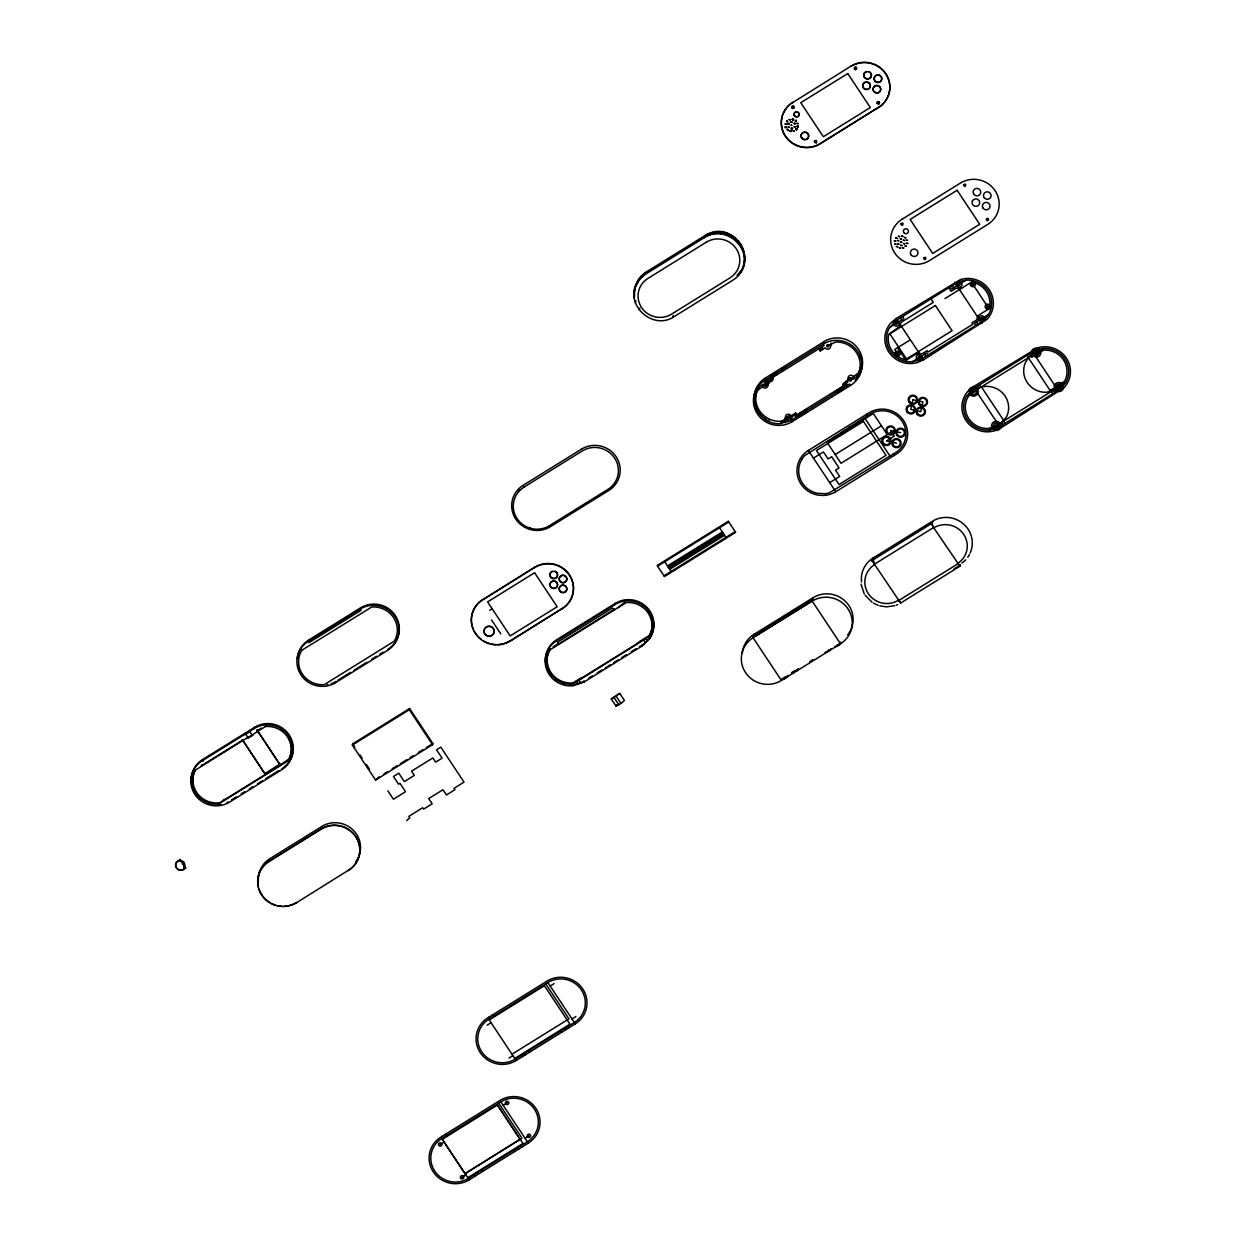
<?xml version="1.0" encoding="UTF-8"?>
<svg xmlns="http://www.w3.org/2000/svg" width="1246" height="1246" viewBox="0 0 1246 1246"><rect width="100%" height="100%" fill="white"/><g stroke="black" fill="none" stroke-linecap="round" stroke-linejoin="round"><path stroke-width="1.5" d="M615.197 603.407L614.885 604.606A25.122 24.359 14.4 0 1 649.882 638.45L642.297 645.895L583.907 682.123L574.577 685.253A3.551 0.794 -9.6 0 0 574.172 685.643L573.752 685.705A25.122 24.359 14.4 0 1 556.51 640.849L556.822 639.634L615.197 603.407A25.122 24.359 14.4 0 1 651.269 635.398M581.586 678.634L572.49 684.163A23.425 22.708 14.4 0 1 549.844 650.023L550.156 648.823A23.425 22.708 14.4 0 0 572.802 682.964L581.898 677.419L581.586 678.634L648.964 636.706A23.425 22.708 14.4 0 0 626.302 602.566L549.938 649.851M611.241 698.975L619.729 693.399L624.433 700.47L620.991 703.46L616.038 706.061L611.241 698.975L619.792 693.57M615.882 705.968L616.988 704.644M634.074 294.632C634.416 285.77 638.45 276.628 646.3 271.971L704.8 235.665C733.801 217.334 761.431 262.439 732.601 280.35L674.102 316.655C653.293 330.938 624.511 305.332 636.675 283.013M741.51 270.787C754.219 248.826 724.596 223.408 704.286 237.674L644.447 274.868L639.603 279.4L635.538 286.549M785.105 123.759L786.288 124.335M785.26 127.326L785.276 127.17M788.111 130.114L787.145 129.459L788.297 129.709M786.428 121.298C788.204 122.762 786.024 119.709 787.597 121.547M788.079 124.055C789.668 121.516 788.889 126.5 788.142 123.432M767.084 380.451L768.58 382.693L767.894 385.808A2.975 2.897 14.4 0 1 762.49 386.727L757.646 390.403A23.425 22.708 14.4 0 0 779.778 423.733L785.245 421.008A2.975 2.897 14.4 0 1 788.36 416.631L790.229 417.924L795.213 414.825L795.68 413.018L797.082 415.12L796.615 416.927L795.213 414.825M768.58 382.693L768.517 383.41A2.975 2.897 14.4 0 1 765.76 385.653M789.325 123.852L788.235 123.899M789.917 131.313L790.774 130.378L791.179 131.422M791.677 106.844L792.581 108.636L794.169 107.39C793.515 103.262 789.59 109.118 793.609 108.168M790.073 130.705L791.117 131.406M791.241 124.989C791.817 126.002 792.534 124.927 791.085 125.27M792.518 128.852L791.942 127.793L791.288 128.899M792.222 119.554L793.079 118.635L793.484 119.678M792.472 118.806L792.736 120.146L793.577 119.211M794.014 123.214L794.418 124.257L795.26 123.479M795.182 123.79L794.356 123.058M795.742 129.428C796.615 126.656 797.611 131.001 795.851 129.288M796.443 120.769L796.35 120.301M795.976 128.681L796.241 130.005L797.097 129.07M797.222 126.189C797.549 129.086 799.293 124.491 797.269 126.033M920.42 357.555C917.835 361.792 917.477 353.443 920.42 357.524M202.226 760.792L254.2 728.536A25.122 24.359 14.4 0 1 288.901 736.137A25.122 24.359 14.4 0 1 281.596 769.81L229.622 802.081A25.122 24.359 14.4 0 1 194.921 794.465A25.122 24.359 14.4 0 1 202.226 760.792L202.537 759.577L254.511 727.321A25.122 24.359 14.4 0 1 288.589 734.05A25.122 24.359 14.4 0 1 283.683 767.396M201.338 766.274L201.65 765.075M177.882 861.142L180.094 859.522L185.67 867.917L183.442 869.552A5.109 4.953 14.4 0 1 176.387 867.995A5.109 4.953 14.4 0 1 177.882 861.142L177.96 860.846A5.109 4.953 14.4 0 0 177.337 868.696M180.094 859.522L185.592 868.213M183.442 869.552L185.67 867.917M248.406 737.071L195.56 769.981A23.425 22.708 14.4 0 0 218.206 804.106L224.405 799.356L224.093 800.571M254.2 728.536L254.511 727.321M249.745 736.526L265.398 726.511L265.709 725.312M242.129 739.485L264.791 773.626L243.219 740.84M360.561 607.861L308.587 640.117L308.276 641.316A25.122 24.359 14.4 0 0 300.987 675.005A25.122 24.359 14.4 0 0 335.688 682.606L387.662 650.35A25.122 24.359 14.4 0 0 394.966 616.677A25.122 24.359 14.4 0 0 360.265 609.06L308.276 641.316L308.899 642.671L360.873 610.415L360.561 607.861A25.122 24.359 14.4 0 1 395.558 641.706M279.275 766.321L279.587 765.106L288.574 759.421A23.425 22.708 14.4 0 0 291.19 744.111M257.128 730.016L279.743 764.343L257.081 730.218M218.408 804.091L288.169 760.808L288.465 759.593M258.405 887.012A25.122 24.359 14.4 0 1 258.296 876.436L258.825 874.38A25.122 24.359 14.4 0 1 269.136 861.173L321.11 828.917A25.122 24.359 14.4 0 1 355.811 836.533A25.122 24.359 14.4 0 1 348.506 870.206L296.455 902.758A25.122 24.359 14.4 0 1 261.753 895.158A25.122 24.359 14.4 0 1 269.058 861.484L269.743 858.774L321.717 826.503A25.122 24.359 14.4 0 1 355.484 862.092M335.688 682.606L335.999 681.406M296.455 902.758L296.532 902.462A25.122 24.359 14.4 0 1 284.197 906.216M269.058 861.484L321.032 829.229L321.717 826.503M352.353 745.077L352.665 743.878L409.623 708.522L432.845 743.504L432.533 744.719L375.576 780.058L352.353 745.077L409.311 709.722L409.623 708.522M348.506 870.206L348.428 870.502A25.122 24.359 14.4 0 0 355.733 836.829A25.122 24.359 14.4 0 0 321.032 829.229M375.576 780.058L379.142 776.834M482.7 599.824L534.752 567.257A25.122 24.359 14.4 0 1 569.453 574.873A25.122 24.359 14.4 0 1 562.148 608.546L510.097 641.098A25.122 24.359 14.4 0 1 475.396 633.498A25.122 24.359 14.4 0 1 482.7 599.824L534.752 567.257M523.881 487.202L582.256 450.959A23.425 22.708 14.4 0 1 614.605 458.045A23.425 22.708 14.4 0 1 607.799 489.444L549.424 525.687A23.425 22.708 14.4 0 1 517.074 518.585A23.425 22.708 14.4 0 1 523.881 487.202L523.959 486.89M510.097 641.098L562.148 608.546M634.635 289.726L635.553 286.113M634.339 291.346L634.853 289.337M634.152 292.981L634.666 290.972M636.877 283.543L637.391 281.534M637.687 282.094L638.201 280.085M634.105 296.283L634.588 292.623M638.606 280.724L639.12 278.715M634.261 297.934L634.635 294.274M639.603 279.4L640.117 277.391M640.693 278.154L641.207 276.145M635.367 302.778L635.881 300.769M641.877 276.986L642.391 274.977M643.123 275.88L643.637 273.871M644.447 274.868L644.961 272.858M645.786 273.98L646.3 271.971M639.26 310.129L639.774 308.12M558.987 643.73L557.429 642.235L612.611 608.001L614.013 610.088L614.325 608.889M520.189 1139.265L464.96 1173.716L442.252 1139.218M444.059 1142.224L440.196 1144.451M572.693 684.147L573.004 682.933M672.715 317.465L673.229 315.456M583.907 682.123L584.218 680.923A25.122 24.359 14.4 0 1 575.138 684.334M704.286 237.674L704.8 235.665M464.96 1173.716L521.965 1138.159L498.743 1103.177M705.672 236.865L706.186 234.855M707.167 236.133L707.697 234.123M708.725 235.494L709.239 233.485M710.329 234.949L710.843 232.94M711.949 234.513L712.463 232.504M617.206 608.11L624.931 602.301M713.6 234.17L714.129 232.161M715.282 233.952L715.796 231.943M716.98 233.827L717.494 231.818M718.677 233.812L719.191 231.803M720.359 233.905L720.889 231.896M467.795 1177.704L522.977 1143.47L497.434 1104.984L520.143 1139.467M722.057 234.123L722.571 232.099M723.724 234.419L724.238 232.41M725.374 234.84L725.888 232.831M726.994 235.369L727.508 233.36M728.567 235.992L729.081 233.968M730.109 236.709L730.623 234.7M731.589 237.519L732.118 235.51M733.022 238.422L733.536 236.413M734.392 239.419L734.906 237.41M735.701 240.509L736.215 238.5M736.916 241.662L737.43 239.653M738.068 242.908L738.582 240.883M739.127 244.2L739.641 242.191M636.768 644.384L637.08 643.17L649.275 635.507A23.425 22.708 14.4 0 0 651.409 618.234M740.093 245.571L740.622 243.562M740.981 246.988L741.495 244.979M639.977 642.391L640.273 641.192M741.759 248.468L742.273 246.459M742.445 249.994L742.959 247.985M743.021 251.552L743.535 249.543M642.297 645.895L642.593 644.68A25.122 24.359 14.4 0 0 646.83 641.379M743.504 253.14L744.018 251.131M743.862 254.76L744.376 252.751M739.781 273.606L741.214 270.226L740.7 272.235M744.127 256.396L744.641 254.386M744.267 258.047L744.797 256.037M744.314 259.698L744.828 257.688M742.227 269.307L742.741 267.298M744.236 261.349L744.75 259.339M742.834 267.781L744.563 260.975M648.855 636.877L649.166 635.678M878.508 107.343L820.055 143.882A25.122 24.359 14.4 0 1 785.354 136.281A25.122 24.359 14.4 0 1 792.658 102.593L792.736 102.297A25.122 24.359 14.4 0 0 785.432 135.97A25.122 24.359 14.4 0 0 820.133 143.586L878.508 107.343A25.122 24.359 14.4 0 0 883.492 103.278M758.238 389.359L758.861 386.945L763.113 384.313A2.975 2.897 14.4 0 0 764.265 385.326M762.49 386.727L763.113 384.313M766.337 419.404A25.122 24.359 14.4 0 1 765.418 377.943L764.795 380.357L765.729 381.759L766.197 379.937M767.474 383.628L767.941 381.821L772.925 378.722L771.539 376.635L771.072 378.441L772.458 380.544L767.474 383.628L767.957 385.061M884.535 102.063A25.122 24.359 14.4 0 0 851.111 66.069L851.034 66.365A25.122 24.359 14.4 0 1 885.735 73.966A25.122 24.359 14.4 0 1 878.446 107.654M772.458 380.544L772.925 378.722M780.993 423.656L781.616 421.241L785.868 418.594A2.975 2.897 14.4 0 1 788.967 414.233L791.148 416.709M785.245 421.008L785.868 418.594M789.668 414.466L789.045 416.88L792.207 421.631L850.582 385.403A25.122 24.359 14.4 0 0 857.887 351.73A25.122 24.359 14.4 0 0 823.185 344.114L764.795 380.357A25.122 24.359 14.4 0 0 757.49 414.03A25.122 24.359 14.4 0 0 792.207 421.631M790.229 417.924L790.696 416.102L795.68 413.018M791.895 417.831L791.272 420.245L849.647 384.002L850.582 385.403M818.778 348.833L820.164 350.936L820.631 349.129M822.765 347.79L822.298 349.612L820.912 347.509M847.592 634.946A25.979 25.185 14.4 0 0 846.33 602.285A25.979 25.185 14.4 0 0 813.046 597.722L753.939 634.401L753.082 637.765A25.979 25.185 14.4 0 0 745.529 672.591A25.979 25.185 14.4 0 0 781.413 680.456L840.505 643.777L840.941 642.095C842.545 644.634 833.247 648.06 835.303 646.129M757.054 633.918L753.378 636.628M846.922 384.189L844.772 385.512L844.321 387.319L842.919 385.216L843.386 383.41L845.52 382.086M842.919 385.216L847.903 382.117A2.975 2.897 14.4 0 1 848.775 378.13A2.975 2.897 14.4 0 1 852.887 379.033L853.51 376.619L858.354 372.943A23.425 22.708 14.4 0 0 860.379 367.368M852.887 379.033L857.139 376.401L857.762 373.987M813.046 597.722L812.174 601.102L753.082 637.765L781.413 680.456M900.889 602.862L898.568 600.619L957.66 563.94L959.965 566.229L932.974 526.7L931.665 523.834L932.21 521.326L873.119 558.006L872.465 560.591L873.851 563.41L900.64 603.048L959.981 566.182L960.183 565.077M874.723 564.267L874.645 564.578A21.712 21.057 14.4 0 0 868.337 593.688A21.712 21.057 14.4 0 0 898.335 600.26L898.413 599.965M933.815 527.603L933.737 527.899A21.712 21.057 14.4 0 1 963.75 534.472A21.712 21.057 14.4 0 1 957.426 563.581L957.504 563.285M787.612 121.719L786.569 121.002M785.416 126.89C784.887 129.257 787.861 126.453 785.541 126.781M788.064 123.743L789.372 123.385M788.251 130.191C786.865 131.842 787.815 126.983 788.157 130.316M791.132 131.578L790.089 130.861M796.287 121.049C794.979 122.84 794.948 119.009 796.35 120.737M791.553 128.182L792.238 129.241L791.428 128.291M798.328 126.905L797.424 126.095M814.354 141.437L816.255 140.315L816.551 142.558M789.497 417.628L789.434 416.382M916.589 353.724L918.894 353.023L921.838 353.942L927.117 350.656L928.052 352.057L972.908 324.209L971.973 322.823L977.222 319.552A4.688 4.548 14.4 0 1 977.487 316.889L977.689 316.484A4.688 4.548 14.4 0 1 979.247 314.849L989.044 308.759L989.931 304.398A21.712 21.057 14.4 0 0 975.867 283.216L971.397 282.172L944.935 298.588M781.663 370.747L782.488 370.81M783.236 678.556L782.005 678.463M787.939 675.441C790.758 675.753 779.7 682.092 783.407 678.245M794.247 672.56L792.3 673.385L792.176 672.108M792.269 673.276L793.468 672.092M798.172 669.273L796.396 671.236L797.019 669.787M829.229 649.836L825.054 653.06L825.755 652.141M830.506 649.119L831.44 648.979L829.135 650.91L828.683 650.21M953.984 568.908L960.23 565.232M758.861 386.945L758.269 387.989A23.425 22.708 14.4 0 0 780.385 421.319L781.616 421.241M857.139 376.401L857.731 375.342A23.425 22.708 14.4 0 0 835.614 342.011L830.132 344.737A2.975 2.897 14.4 0 1 829.26 348.74A2.975 2.897 14.4 0 1 825.148 347.836L820.164 350.936M288.169 760.808L288.262 760.636A23.425 22.708 14.4 0 0 265.616 726.496L265.398 726.511M791.708 106.844L793.422 106.331L793.795 108.262M786.444 127.419L786.397 126.547M791.21 131.282L790.026 131.173M856.703 68.81C854.04 71.567 853.759 65.057 856.641 67.58M740.295 271.597L737.025 275.335M771.788 376.868L772.395 376.915M799.293 416.133L800.321 415.214M836.549 392.895L837.094 393.206M806.832 411.819L805.555 412.831M816.301 142.76C817.968 137.59 811.535 143.711 816.364 142.465M877.636 101.471C874.894 104.446 881.156 104.68 879.178 101.611M878.944 103.87C881.28 99.867 874.085 102.904 878.726 103.714M829.213 344.721C822.282 346.077 832.079 348.989 827.188 344.535M787.145 676.017L783.999 678.167M839.835 643.31L838.34 644.447M777.006 374.049C779.404 372.227 775.947 374.439 775.931 372.165L770.667 375.809L777.037 371.697L775.931 372.165M843.075 389.5L842.047 390.185M784.108 677.684L784.902 677.123M896.201 318.462L891.233 322.543A25.122 24.359 14.4 0 0 917.71 362.415L923.613 359.751L986.957 319.443A25.122 24.359 14.4 0 0 960.495 279.556L896.201 318.462L923.613 359.751M973.266 386.774L968.298 390.855A25.122 24.359 14.4 0 0 994.775 430.727L1000.678 428.063L1064.022 387.755A25.122 24.359 14.4 0 0 1037.56 347.868L973.266 386.774L1000.678 428.063M308.587 640.117L307.684 640.709A25.122 24.359 14.4 0 0 297.296 658.542M783.282 369.392L785.619 368.177M245.836 733.52C241.397 737.102 253.826 729.533 249.932 730.981M248.39 737.367C243.858 740.981 256.52 733.271 252.486 734.829M800.399 413.111C790.976 420.977 818.311 401.913 800.399 413.111L801.334 414.513L803.982 412.862M837.421 390.138C827.998 397.988 855.332 378.94 837.421 390.138L838.356 391.54L842.857 388.768M792.658 102.593L851.111 66.069M902.026 219.312L960.401 183.084A25.122 24.359 14.4 0 1 995.102 190.685A25.122 24.359 14.4 0 1 987.798 224.373L929.423 260.601A25.122 24.359 14.4 0 1 894.721 253A25.122 24.359 14.4 0 1 902.026 219.312M765.402 378.021L823.777 341.793M775.542 374.392L772.878 376.043L771.944 374.641M772.707 376.728L776.694 374.252M765.729 381.759L824.104 345.516L823.185 344.114L823.808 341.7A25.122 24.359 14.4 0 1 858.198 376.432M889.644 327.48L903.864 318.649L902.478 316.546M965.79 280.225L951.57 289.041L950.168 286.938M337.619 680.394L350.609 672.326M353.864 670.317L366.854 662.249M371.729 659.227L376.604 656.206M379.843 654.181L383.098 652.172M256.832 730.826L261.271 728.069M201.494 765.667L242.067 740.498M910.374 339.8L894.706 349.534L897.494 353.724M795.119 415.899L843.76 385.699M802.377 414.825L805.025 413.174M838.06 392.661L840.723 391.01M489.662 610.322L492.154 608.764M918.723 352.4L905.92 360.359L897.556 347.759M912.399 361.761L926.619 352.93L928.021 355.032M988.545 314.506L974.325 323.337L975.727 325.424M264.791 773.626L279.789 764.141M224.249 799.963L279.431 765.714M231.554 799.854L236.429 796.833M241.303 793.811L244.543 791.802M249.418 788.78L252.673 786.756M257.548 783.734L262.423 780.712M265.663 778.688L278.652 770.635M808.358 450.445L868.867 412.878A25.122 24.359 14.4 0 1 903.568 420.478A25.122 24.359 14.4 0 1 896.279 454.167L835.755 491.718A25.122 24.359 14.4 0 1 823.419 495.472L818.497 495.192A25.122 24.359 14.4 0 1 808.358 450.445L835.755 491.718M813.467 458.139L823.435 451.955L828.076 458.949L831.627 456.737L839.056 467.935L835.505 470.147L839.679 476.439L829.711 482.623M835.194 454.525L881.467 425.805M657.592 566.182L728.785 521.996M667.498 565.964L722.322 531.933M668.245 567.086L723.069 533.054M668.977 568.192L723.801 534.176M669.725 569.313L724.549 535.297M891.544 431.895L841.003 463.278L827.064 442.283L873.337 413.563L887.277 434.558M556.51 640.849L614.885 604.606M663.993 575.839L735.202 531.653M553.208 646.814L559.143 643.138M560.607 642.734L614.169 609.496M966.709 395.792L980.929 386.961L979.543 384.858M1042.855 348.537L1028.635 357.353L1027.249 355.25M1043.26 350.251L1031.704 357.431L1029.383 353.926M384.033 773.813L387.288 771.788M392.163 768.751L397.053 765.729M400.309 763.705L406.819 759.671M410.059 757.646L413.314 755.621M418.204 752.6L423.079 749.562M426.334 747.553L432.845 743.504M581.742 678.026L636.924 643.777M1064.162 381.743L1050.471 390.247L1052.792 393.736M589.078 677.902L592.333 675.893M597.192 672.871L602.052 669.85M605.307 667.84L610.166 664.819M613.406 662.81L618.281 659.788M621.52 657.779L626.38 654.757M631.255 651.736L636.114 648.714M639.354 646.705L642.593 644.68M989.48 430.072L1003.684 421.241L1005.086 423.344M1051.39 391.649L1065.61 382.818M406.663 820.662L409.763 817.75L408.828 816.348L422.705 807.735L423.64 809.137L432.191 803.826L428.702 798.577L442.937 789.746L446.426 794.995L454.961 789.684L454.042 788.297L464.01 782.099L440.788 747.117L436.521 749.765L442.081 758.16L435.679 762.147L432.892 757.942L411.538 771.196L414.326 775.401L404.358 781.585L398.782 773.19L393.44 776.507L398.549 784.201L399.966 783.313L405.542 791.708L393.44 799.231L387.864 790.836M931.65 523.491L872.558 560.17L874.412 564.22L933.519 527.556L931.774 523.429L933.659 520.485A25.979 25.185 14.4 0 1 963.688 524.13A25.979 25.185 14.4 0 1 970.213 552.928M812.563 599.591L755.606 634.946L755.294 636.145L812.252 600.79M809.744 661.564L812.953 659.57M488.759 1019.244L547.851 982.564A24.266 23.534 14.4 0 1 581.384 989.916A24.266 23.534 14.4 0 1 574.328 1022.452L515.221 1059.131A24.266 23.534 14.4 0 1 481.704 1051.78A24.266 23.534 14.4 0 1 488.759 1019.244L516.155 1060.517L575.247 1023.854A25.979 25.185 14.4 0 0 582.801 989.028A25.979 25.185 14.4 0 0 546.916 981.163L487.825 1017.842A25.979 25.185 14.4 0 0 480.271 1052.652A25.979 25.185 14.4 0 0 516.155 1060.517M489.226 1019.944L544.393 985.695L569.936 1024.181L514.769 1058.43M487.155 1025.162L491.08 1022.732M550.171 986.069L554.096 983.639M511.981 1054.225L568.939 1018.87L545.717 983.888M508.991 1058.056L512.9 1055.627M572.007 1018.948L575.917 1016.518M441.785 1138.517L500.876 1101.853A24.266 23.534 14.4 0 1 534.409 1109.189A24.266 23.534 14.4 0 1 527.354 1141.725L468.262 1178.405A24.266 23.534 14.4 0 1 434.729 1171.053A24.266 23.534 14.4 0 1 441.785 1138.517L469.197 1179.806L528.288 1143.127A25.979 25.185 14.4 0 0 535.842 1108.317A25.979 25.185 14.4 0 0 499.958 1100.452L440.866 1137.131A25.979 25.185 14.4 0 0 433.312 1171.941A25.979 25.185 14.4 0 0 469.197 1179.806M442.205 1139.42L497.434 1104.984M503.213 1105.342L507.122 1102.912M462.017 1177.345L465.942 1174.916M525.033 1138.237L528.943 1135.807M782.986 370.545L785.79 368.193M801.038 415.65L799.387 416.429M836.673 645.475L837.499 644.992M797.253 669.709L794.559 671.36L794.107 670.66M793.25 672.186L791.849 672.7M792.518 119.009L793.468 119.351M793.297 119.756L792.331 119.414M796.163 121.158L795.275 120.955M786.319 127.528L785.369 127.185M798.188 126.843L797.206 126.344M796.023 128.868L796.91 129.07M961.601 288.247L959.295 288.947L956.367 288.044L951.072 291.33L948.751 287.826M851.719 379.22C845.286 380.98 855.083 382.834 849.741 378.223M789.061 418.095L786.787 418.625L786.896 420.369L788.874 420.042L787.114 416.771L789.216 416.133M806.692 411.336L805.321 412.037L804.386 410.65M958.828 565.45L959.918 565.045M896.279 605.198L897.821 604.559M894.69 605.727L886.373 606.849L879.707 605.836M816.068 142.589L814.401 141.452M218.72 802.891L218.517 802.907A23.425 22.708 14.4 0 1 195.388 769.639M906.792 359.814L904.518 359.471A21.712 21.057 14.4 0 1 898.226 356.714L894.644 353.88A21.712 21.057 14.4 0 1 888.741 334.271L899.877 326.374L900.936 322.449L933.27 302.373L930.949 298.869M900.609 432.689L890.625 430.493L894.332 436.1L886.498 440.959L896.481 443.14M1058.321 388.113C1063.352 387.615 1055.72 383.799 1058.29 388.098M878.103 605.307L873.524 603.173M872.091 602.27L865.051 595.152M791.444 128.743L792.503 128.525M785.198 124.226L786.257 124.024M790.696 416.102L789.559 415.089L790.992 417.317M1031.657 350.547L1059.053 391.82M1053.524 390.31L1054.926 392.412M971.397 282.172L989.044 308.759M954.592 282.235L981.988 323.508M952.318 285.614L953.704 287.717M976.459 322.013L977.861 324.1M977.409 386.182L978.795 388.285M1001.55 422.581L1002.952 424.668M900.344 317.87L901.73 319.973M924.485 354.269L925.887 356.356M866.733 414.202L867.668 415.603M893.211 454.089L894.13 455.491M846.455 385.995L845.053 383.893L845.676 381.478L848.526 379.719A2.975 2.897 14.4 0 1 849.383 375.716A2.975 2.897 14.4 0 1 853.51 376.619M843.386 383.41L844.772 385.512M864.459 417.597L890.002 456.083M841.408 387.662L842.343 389.064M849.04 427.16L849.741 428.203M766.929 381.058L768.424 383.301L767.941 381.821M873.119 558.006L873.742 562.647L873.493 561.572M719.534 527.743L725.935 537.4M798.219 668.604L798.686 669.304M664.71 561.759L671.111 571.416M645.537 638.17L647.406 640.989M643.403 639.494L645.568 642.749M616.349 696.467L620.991 703.46M614.216 697.791L618.857 704.784M578.611 679.709L580.776 682.964M576.477 681.032L578.346 683.852M491.547 619.963L500.83 633.949M409.311 709.722L432.533 744.719M547.851 982.564L575.247 1023.854M567.911 1026.424L568.846 1027.825M565.061 1028.199L565.995 1029.585M560.793 1030.847L561.728 1032.249M352.665 743.878L354.783 747.055M360.063 754.998L362.165 758.175M366.386 764.546L369.564 769.312M528.756 1050.736L529.69 1052.122M524.488 1053.384L525.407 1054.786M521.638 1055.144L522.572 1056.546M492.45 1014.96L493.385 1016.362M488.899 1017.172L489.818 1018.574M500.876 1101.853L528.288 1143.127M249.761 731.636L252.315 735.483M520.953 1145.713L521.872 1147.114M245.664 734.174L248.219 738.021M518.102 1147.473L519.037 1148.874M513.835 1150.12L514.754 1151.522M481.797 1170.01L482.716 1171.411M477.514 1172.657L478.448 1174.059M203.456 760.979L202.537 759.577L201.634 760.169A25.122 24.359 14.4 0 0 191.339 776.943M474.664 1174.433L475.598 1175.835M445.492 1134.249L446.411 1135.651M441.925 1136.461L442.86 1137.863M864.179 593.735L860.986 584.156M282.001 906.2A25.122 24.359 14.4 0 1 277.671 905.64M275.553 905.079A25.122 24.359 14.4 0 1 271.488 903.428M269.588 902.353A25.122 24.359 14.4 0 1 258.997 889.068M258.405 880.377A25.122 24.359 14.4 0 1 269.743 858.774M281.409 729.377A23.425 22.708 14.4 0 1 282.235 729.969M283.044 730.592A23.425 22.708 14.4 0 1 283.808 731.246M286.596 734.19A23.425 22.708 14.4 0 1 287.203 734.984M287.779 735.825A23.425 22.708 14.4 0 1 288.324 736.666M289.29 738.426A23.425 22.708 14.4 0 1 289.711 739.345M290.427 741.214A23.425 22.708 14.4 0 1 290.972 743.13M282.811 768.019A25.122 24.359 14.4 0 1 281.908 768.611M228.049 801.926A25.122 24.359 14.4 0 1 227.068 802.393M220.854 804.293A25.122 24.359 14.4 0 1 219.779 804.449M208.954 803.483A25.122 24.359 14.4 0 1 207.911 803.14M200.326 798.873A25.122 24.359 14.4 0 1 199.485 798.156M198.69 797.424A25.122 24.359 14.4 0 1 197.927 796.646M196.51 795.01A25.122 24.359 14.4 0 1 195.84 794.154M195.233 793.266A25.122 24.359 14.4 0 1 194.111 791.412M193.613 790.462A25.122 24.359 14.4 0 1 193.161 789.481M192.398 787.472A25.122 24.359 14.4 0 1 191.588 784.373M191.277 782.254A25.122 24.359 14.4 0 1 191.23 778.002M394.966 642.578A25.122 24.359 14.4 0 1 389.749 647.936M388.877 648.559A25.122 24.359 14.4 0 1 387.973 649.15M335.065 681.951A25.122 24.359 14.4 0 1 333.134 682.933M332.137 683.353A25.122 24.359 14.4 0 1 331.125 683.743M327.978 684.615A25.122 24.359 14.4 0 1 326.919 684.817M318.213 684.786A25.122 24.359 14.4 0 1 317.123 684.568M307.248 680.067A25.122 24.359 14.4 0 1 306.376 679.397M304.756 677.949A25.122 24.359 14.4 0 1 303.993 677.185M303.261 676.376A25.122 24.359 14.4 0 1 302.56 675.55M300.707 672.887A25.122 24.359 14.4 0 1 300.177 671.952M299.679 670.987A25.122 24.359 14.4 0 1 299.227 670.021M298.464 668.012A25.122 24.359 14.4 0 1 297.638 664.897M571.883 684.677A25.122 24.359 14.4 0 1 569.687 684.661M564.282 683.836A25.122 24.359 14.4 0 1 563.239 683.54M556.355 680.223A25.122 24.359 14.4 0 1 555.467 679.584M551.48 675.893A25.122 24.359 14.4 0 1 550.794 675.067M550.125 674.195A25.122 24.359 14.4 0 1 549.517 673.307M548.941 672.404A25.122 24.359 14.4 0 1 547.913 670.504M547.461 669.538A25.122 24.359 14.4 0 1 547.041 668.541M546.371 666.501A25.122 24.359 14.4 0 1 556.822 639.634M650.755 636.332A25.122 24.359 14.4 0 1 649.602 638.123M648.964 638.98A25.122 24.359 14.4 0 1 647.577 640.615M642.936 606.039A23.425 22.708 14.4 0 1 643.73 606.662M647.904 611.07A23.425 22.708 14.4 0 1 648.481 611.895M649.524 613.608A23.425 22.708 14.4 0 1 651.113 617.284M530.422 527.961A23.425 22.708 14.4 0 1 528.974 527.494M518.336 491.827A23.425 22.708 14.4 0 1 520.376 489.631M742.258 653.434A25.979 25.185 14.4 0 1 753.939 634.401M871.515 561.214A24.266 23.534 14.4 0 1 872.745 560.264L873.976 559.454L873.01 558.083L871.733 558.924A25.979 25.185 14.4 0 0 861.547 581.991M969.497 554.408A25.979 25.185 14.4 0 1 967.768 557.227M965.681 559.797A25.979 25.185 14.4 0 1 961.928 563.083M183.894 867.2A3.831 3.722 14.4 0 0 184.346 866.328L184.486 865.861A3.831 3.722 14.4 0 0 181.527 861.407L181.028 861.329A3.831 3.722 14.4 0 0 180.031 861.375M183.52 869.241A5.109 4.953 14.4 0 1 177.867 869.101M180.187 860.768A3.831 3.722 14.4 0 1 183.738 866.967M178.412 861.578A3.831 3.722 14.4 0 1 178.801 861.298M863.104 84.167A3.831 3.722 14.4 0 1 869.724 83.918A3.831 3.722 14.4 0 1 866.718 89.619L865.736 89.541A3.831 3.722 14.4 0 1 862.777 85.086L863.182 83.871A3.831 3.722 14.4 0 1 870.409 85.46M869.381 71.77A3.831 3.722 14.4 0 1 870.487 77.595A3.831 3.722 14.4 0 1 864.444 77.05A3.831 3.722 14.4 0 1 866.453 71.505M870.331 86.426A3.831 3.722 14.4 0 1 866.795 89.323L865.814 89.229A3.831 3.722 14.4 0 1 862.855 84.775M880.564 87.952A3.831 3.722 14.4 0 1 876.483 92.749A3.831 3.722 14.4 0 1 873.68 87.049A3.831 3.722 14.4 0 1 880.143 87.08M860.145 357.026A23.425 22.708 14.4 0 1 860.472 358.49M831.082 343.024A2.975 2.897 14.4 0 1 830.475 345.843M857.232 377.709A25.122 24.359 14.4 0 1 855.036 380.046M791.412 420.027A25.122 24.359 14.4 0 1 782.114 422.861M769.265 420.883A25.122 24.359 14.4 0 1 767.77 420.198M534.674 567.569A25.122 24.359 14.4 0 1 569.375 575.169A25.122 24.359 14.4 0 1 562.071 608.842M557.585 585.09A3.831 3.722 14.4 0 1 553.115 588.252A3.831 3.722 14.4 0 1 550.078 583.658A3.831 3.722 14.4 0 1 554.906 581.041M555.514 581.29A3.831 3.722 14.4 0 1 557.616 584.436M554.891 571.166A3.831 3.722 14.4 0 1 556.962 576.82A3.831 3.722 14.4 0 1 550.841 577.054A3.831 3.722 14.4 0 1 552.274 571.275M510.175 640.802A25.122 24.359 14.4 0 1 497.839 644.556M495.659 644.54A25.122 24.359 14.4 0 1 491.313 643.98M489.195 643.419A25.122 24.359 14.4 0 1 483.23 640.693M481.423 639.463A25.122 24.359 14.4 0 1 474.352 631.348M473.418 629.417A25.122 24.359 14.4 0 1 482.778 599.513M763.736 384.905C765.636 388.581 766.975 383.83 764.359 382.491C767.754 379.999 766.726 384.921 763.736 384.905M788.251 127.045L789.497 127.31L788.251 127.045M789.061 119.585L790.307 119.85L789.061 119.585M790.899 121.983L792.145 122.248L790.899 121.983M793.11 130.97L794.356 131.251L793.11 130.97M794.107 126.812L795.369 127.092L794.169 126.656M796.91 123.385L798.156 123.666L796.91 123.385M854.32 67.969C854.99 72.984 858.712 65.446 854.351 67.954M894.394 240.79L895.656 241.054L894.394 240.79M894.628 243.889L895.89 244.154L894.628 243.889M895.796 238.002L897.042 238.282L895.796 238.002M896.435 246.474L897.681 246.755L896.435 246.474M897.432 240.462L898.678 240.727L897.432 240.462M897.618 243.764L898.864 244.029L897.618 243.764M898.428 236.304L899.674 236.569L898.428 236.304M900.951 223.875C902.774 228.563 904.565 220.371 900.951 223.875M893.475 322.652L893.896 324.832A2.975 2.897 14.4 0 0 899.301 323.929L898.88 321.748L896.232 320.393A2.975 2.897 14.4 0 0 893.475 322.652M899.301 247.876L900.547 248.141L899.301 247.876M900.266 238.687L901.512 238.967L900.266 238.687M900.453 241.989L901.699 242.269L900.453 241.989M900.64 245.291L901.886 245.571L900.64 245.291M901.606 236.117L902.852 236.397L901.606 236.117M895.142 323.01C896.964 327.714 898.74 319.506 895.142 323.01M902.478 247.689L903.724 247.97L902.478 247.689M903.303 240.229L904.549 240.509L903.303 240.229M903.475 243.531L904.736 243.811L903.475 243.531M904.487 237.503L905.733 237.784L904.487 237.503M896.248 353.459C898.07 358.147 899.846 349.955 896.248 353.459M905.126 245.976L906.372 246.256L905.172 245.836M906.278 240.104L907.524 240.385L906.325 239.948M906.512 243.204L907.758 243.484L906.512 243.204M923.722 258.156C925.529 262.844 927.32 254.651 923.722 258.156M922.118 357.462L921.806 358.926A2.975 2.897 14.4 0 1 918.536 360.406L911.169 361.854A23.425 22.708 14.4 0 1 905.094 361.309L903.599 360.935A23.425 22.708 14.4 0 1 886.763 335.563L887.027 334.099A23.425 22.708 14.4 0 1 889.052 328.523L895.874 320.705L955.511 283.636L961.024 281.144L967.021 280.132A23.425 22.708 14.4 0 1 973.095 280.677L974.59 281.051A23.425 22.708 14.4 0 1 991.427 306.423L991.162 307.887A23.425 22.708 14.4 0 1 989.137 313.462L985.695 318.322L981.054 322.122L921.37 359.097L918.614 360.359L916.651 359.128A2.975 2.897 14.4 0 1 919.766 354.752L922.118 357.462M963.61 184.984C965.432 189.672 967.223 181.48 963.61 184.984M956.134 283.761L956.554 285.957L958.439 287.234A2.975 2.897 14.4 0 0 961.538 282.858L959.654 281.58A2.975 2.897 14.4 0 0 956.398 283.06L956.134 283.761M957.8 284.135C959.622 288.823 961.398 280.63 957.8 284.135M971.553 283.995C973.375 288.683 975.151 280.49 971.553 283.995M968.89 390.605L970.338 394.951A4.688 4.548 14.4 0 0 977.627 393.72L978.032 392.599A4.688 4.548 14.4 0 0 977.378 389.173L975.571 387.568L972.005 387.257A4.688 4.548 14.4 0 0 969.295 389.484L968.89 390.605M970.541 390.964L970.961 393.144L967.644 397.599A21.712 21.057 14.4 0 0 988.156 428.499L998.809 425.26L1006.301 417.239A21.712 21.057 14.4 0 0 985.788 386.338L980.228 387.272L970.836 393.097A2.975 2.897 14.4 0 0 976.366 392.241L975.945 390.06L973.297 388.705A2.975 2.897 14.4 0 0 970.541 390.964M972.207 391.322C974.029 396.026 975.805 387.818 972.207 391.322M986.365 219.265C988.187 223.969 989.978 215.76 986.365 219.265M978.889 318.057L979.823 320.814L981.957 321.593A2.975 2.897 14.4 0 0 984.714 319.334L984.293 317.138A2.975 2.897 14.4 0 0 978.889 318.057M980.555 318.415C982.378 323.103 984.153 314.911 980.555 318.415M986.411 306.391C988.234 311.079 990.009 302.887 986.411 306.391M994.962 425.618C996.784 430.306 998.56 422.114 994.962 425.618M999.183 425.774L998.871 427.238A2.975 2.897 14.4 0 1 995.601 428.717L988.249 430.166A23.425 22.708 14.4 0 1 966.117 396.835L972.955 389.017L1032.576 351.948L1038.089 349.456L1044.086 348.444A23.425 22.708 14.4 0 1 1066.202 381.774L1062.76 386.634L1058.134 390.434L998.435 427.409L995.679 428.655L993.716 427.44A2.975 2.897 14.4 0 1 996.831 423.064L999.183 425.774M1000.881 425.711L999.697 428.982A4.688 4.548 14.4 0 1 996.473 430.431L993.093 429.231L991.769 427.238A4.688 4.548 14.4 0 1 995.959 421.335L997.174 421.444A4.688 4.548 14.4 0 1 1000.133 423.453L1000.881 425.711M1031.532 351.715L1032.202 355.141L1036.361 357.259A4.688 4.548 14.4 0 0 1040.784 352.54L1039.226 349.378L1035.862 348.164A4.688 4.548 14.4 0 0 1032.638 349.628L1031.532 351.715M1033.199 352.073L1033.619 354.269L1035.504 355.546A2.975 2.897 14.4 0 0 1039.024 353.35L1038.603 351.17L1036.719 349.892A2.975 2.897 14.4 0 0 1033.464 351.372L1033.199 352.073M1034.865 352.447C1036.688 357.135 1038.463 348.942 1034.865 352.447M1054.287 385.995L1055.751 390.341L1060.33 391.353A4.688 4.548 14.4 0 0 1063.04 389.126L1063.321 385.653L1060.985 382.974A4.688 4.548 14.4 0 0 1054.692 384.889L1054.287 385.995M1055.954 386.369L1056.888 389.126L1059.038 389.905A2.975 2.897 14.4 0 0 1061.779 387.646L1061.358 385.45L1059.489 384.173A2.975 2.897 14.4 0 0 1055.954 386.369M912.913 399.717L910.81 409.404L920.794 411.601L922.897 401.913L912.913 399.717M972.472 200.886L972.145 201.805A3.831 3.722 14.4 0 0 975.104 206.26L976.085 206.338A3.831 3.722 14.4 0 0 979.091 200.637A3.831 3.722 14.4 0 0 972.472 200.886M780.728 369.346L784.855 366.791L780.728 369.346M801.941 459.198L801.209 460.49A23.425 22.708 14.4 0 0 817.236 493.276L824.852 493.712A23.425 22.708 14.4 0 0 829.322 492.809L895.344 452.765A23.425 22.708 14.4 0 0 902.151 421.366A23.425 22.708 14.4 0 0 869.801 414.279L804.651 455.631A23.425 22.708 14.4 0 0 801.941 459.198M301.719 650.334L301.61 650.505A23.425 22.708 14.4 0 0 324.272 684.646L394.328 641.16A23.425 22.708 14.4 0 0 371.666 607.036L301.719 650.334M1029.212 356.87L1026.019 361.371A21.712 21.057 14.4 0 0 1046.531 392.272L1057.2 389.032L1064.691 380.996A21.712 21.057 14.4 0 0 1044.179 350.095L1038.619 351.029L1029.212 356.87M847.763 73.545L800.757 102.702L823.341 136.717L870.331 107.545L847.763 73.545M706.28 242.207L647.904 278.45A21.712 21.057 14.4 0 0 641.581 307.56A21.712 21.057 14.4 0 0 671.594 314.132L729.969 277.889A21.712 21.057 14.4 0 0 736.277 248.779A21.712 21.057 14.4 0 0 706.28 242.207M957.115 190.264L910.125 219.421L932.709 253.436L979.699 224.264L957.115 190.264M581.461 449.152L523.024 485.41A25.107 24.359 14.4 0 0 515.751 519.068A25.107 24.359 14.4 0 0 550.42 526.684L608.858 490.426A25.107 24.359 14.4 0 0 616.131 456.768A25.107 24.359 14.4 0 0 581.461 449.152M935.372 305.519L889.8 333.803L906.512 358.988L952.084 330.72L935.372 305.519M534.596 572.755L487.607 601.911L510.175 635.927L557.164 606.755L534.596 572.755M863.447 421.382L816.457 450.538L839.041 484.554L886.031 455.382L863.447 421.382M728.318 521.295L657.125 565.482L664.461 576.54L735.654 532.354L728.318 521.295M1028.371 357.711L981.381 386.883L1003.949 420.883L1050.939 391.727L1028.371 357.711M897.634 356.216L896.964 356.154A2.554 2.476 14.4 0 1 895.064 354.471L894.94 353.833A2.554 2.476 14.4 0 1 897.354 351.247A2.554 2.476 14.4 0 1 900.033 353.63A2.554 2.476 14.4 0 1 897.634 356.216M888.896 433.795L888.071 433.234A3.831 3.722 14.4 0 1 889.114 427.051A3.831 3.722 14.4 0 1 894.441 430.68A3.831 3.722 14.4 0 1 888.896 433.795M888.507 434.527L887.495 433.842A4.688 4.548 14.4 0 1 888.787 426.288A4.688 4.548 14.4 0 1 895.298 430.711A4.688 4.548 14.4 0 1 888.507 434.527M974.933 282.935L974.497 282.437A2.554 2.476 14.4 0 0 970.354 283.512A2.554 2.476 14.4 0 0 973.157 286.736A2.554 2.476 14.4 0 0 974.933 282.935M840.505 643.777L812.174 601.102A25.979 25.185 14.4 0 1 848.059 608.967A25.979 25.185 14.4 0 1 840.505 643.777M990.087 305.924L989.791 305.332A2.554 2.476 14.4 0 0 985.493 305.317A2.554 2.476 14.4 0 0 987.346 309.117A2.554 2.476 14.4 0 0 990.087 305.924M903.771 232.55A2.554 2.476 14.4 0 0 908.178 232.379A2.554 2.476 14.4 0 0 905.764 228.75A2.554 2.476 14.4 0 0 903.771 232.55M910.966 254.76A3.831 3.722 14.4 0 0 917.586 254.511A3.831 3.722 14.4 0 0 913.972 249.06A3.831 3.722 14.4 0 0 910.966 254.76M973.733 194.08A3.831 3.722 14.4 0 0 980.353 193.815A3.831 3.722 14.4 0 0 976.724 188.364A3.831 3.722 14.4 0 0 973.733 194.08M983.016 208.066A3.831 3.722 14.4 0 0 989.635 207.817A3.831 3.722 14.4 0 0 986.022 202.366A3.831 3.722 14.4 0 0 983.016 208.066M984.075 197.538A3.831 3.722 14.4 0 0 990.695 197.289A3.831 3.722 14.4 0 0 987.066 191.837A3.831 3.722 14.4 0 0 984.075 197.538M917.586 413.579A3.831 3.722 14.4 0 0 924.205 413.329A3.831 3.722 14.4 0 0 920.576 407.878A3.831 3.722 14.4 0 0 917.586 413.579M916.869 414.03A4.688 4.548 14.4 0 0 924.968 413.719A4.688 4.548 14.4 0 0 920.529 407.053A4.688 4.548 14.4 0 0 916.869 414.03M918.972 404.343A4.688 4.548 14.4 0 0 927.055 404.031A4.688 4.548 14.4 0 0 922.632 397.365A4.688 4.548 14.4 0 0 918.972 404.343M908.988 402.147A4.688 4.548 14.4 0 0 917.072 401.835A4.688 4.548 14.4 0 0 912.648 395.169A4.688 4.548 14.4 0 0 908.988 402.147M906.886 411.834A4.688 4.548 14.4 0 0 914.985 411.523A4.688 4.548 14.4 0 0 910.561 404.857A4.688 4.548 14.4 0 0 906.886 411.834M919.688 403.891A3.831 3.722 14.4 0 0 926.308 403.642A3.831 3.722 14.4 0 0 922.679 398.19A3.831 3.722 14.4 0 0 919.688 403.891M909.705 401.71A3.831 3.722 14.4 0 0 916.324 401.446A3.831 3.722 14.4 0 0 912.695 395.994A3.831 3.722 14.4 0 0 909.705 401.71M907.602 411.398A3.831 3.722 14.4 0 0 914.221 411.133A3.831 3.722 14.4 0 0 910.608 405.682A3.831 3.722 14.4 0 0 907.602 411.398M882.589 443.389A4.688 4.548 14.4 0 0 890.672 443.078A4.688 4.548 14.4 0 0 886.249 436.411A4.688 4.548 14.4 0 0 882.589 443.389M883.305 442.953A3.831 3.722 14.4 0 0 889.909 442.688A3.831 3.722 14.4 0 0 886.295 437.237A3.831 3.722 14.4 0 0 883.305 442.953M892.572 445.57A4.688 4.548 14.4 0 0 900.656 445.258A4.688 4.548 14.4 0 0 896.232 438.592A4.688 4.548 14.4 0 0 892.572 445.57M896.684 435.119A4.688 4.548 14.4 0 0 904.767 434.807A4.688 4.548 14.4 0 0 900.344 428.141A4.688 4.548 14.4 0 0 896.684 435.119M893.289 445.134A3.831 3.722 14.4 0 0 899.892 444.884A3.831 3.722 14.4 0 0 896.279 439.433A3.831 3.722 14.4 0 0 893.289 445.134M897.4 434.683A3.831 3.722 14.4 0 0 904.02 434.418A3.831 3.722 14.4 0 0 900.391 428.967A3.831 3.722 14.4 0 0 897.4 434.683M505.705 1103.8A1.698 1.651 14.4 0 0 508.633 1103.691A1.698 1.651 14.4 0 0 507.029 1101.262A1.698 1.651 14.4 0 0 505.705 1103.8M460.599 1178.218A1.698 1.651 14.4 0 0 463.543 1178.109A1.698 1.651 14.4 0 0 461.939 1175.679A1.698 1.651 14.4 0 0 460.599 1178.218M527.525 1136.679A1.698 1.651 14.4 0 0 530.469 1136.57A1.698 1.651 14.4 0 0 528.865 1134.156A1.698 1.651 14.4 0 0 527.525 1136.679M438.779 1145.339A1.698 1.651 14.4 0 0 441.707 1145.23A1.698 1.651 14.4 0 0 440.103 1142.8A1.698 1.651 14.4 0 0 438.779 1145.339M801.599 138.041A3.831 3.722 14.4 0 0 808.218 137.792A3.831 3.722 14.4 0 0 804.605 132.341A3.831 3.722 14.4 0 0 801.599 138.041M794.403 115.831A2.554 2.476 14.4 0 0 798.811 115.676A2.554 2.476 14.4 0 0 796.396 112.031A2.554 2.476 14.4 0 0 794.403 115.831M864.366 77.361A3.831 3.722 14.4 0 0 870.985 77.096A3.831 3.722 14.4 0 0 867.356 71.645A3.831 3.722 14.4 0 0 864.366 77.361M873.648 91.347A3.831 3.722 14.4 0 0 880.268 91.098A3.831 3.722 14.4 0 0 876.654 85.647A3.831 3.722 14.4 0 0 873.648 91.347M874.708 80.819A3.831 3.722 14.4 0 0 881.327 80.569A3.831 3.722 14.4 0 0 877.698 75.118A3.831 3.722 14.4 0 0 874.708 80.819M794.481 115.535A2.554 2.476 14.4 0 0 798.888 115.364A2.554 2.476 14.4 0 0 796.474 111.735A2.554 2.476 14.4 0 0 794.481 115.535M801.676 137.745A3.831 3.722 14.4 0 0 808.296 137.481A3.831 3.722 14.4 0 0 804.682 132.029A3.831 3.722 14.4 0 0 801.676 137.745M874.785 80.523A3.831 3.722 14.4 0 0 881.405 80.258A3.831 3.722 14.4 0 0 877.776 74.807A3.831 3.722 14.4 0 0 874.785 80.523M560.17 581.648A3.831 3.722 14.4 0 0 566.634 580.278A3.831 3.722 14.4 0 0 562.102 575.512A3.831 3.722 14.4 0 0 560.17 581.648M550.919 587.396A3.831 3.722 14.4 0 0 557.367 586.025A3.831 3.722 14.4 0 0 552.85 581.259A3.831 3.722 14.4 0 0 550.919 587.396M560.186 591.523A3.831 3.722 14.4 0 0 566.65 590.152A3.831 3.722 14.4 0 0 562.117 585.371A3.831 3.722 14.4 0 0 560.186 591.523M550.903 577.521A3.831 3.722 14.4 0 0 557.351 576.15A3.831 3.722 14.4 0 0 552.835 571.384A3.831 3.722 14.4 0 0 550.903 577.521M485.348 634.712A5.109 4.953 14.4 0 0 493.946 632.89A5.109 4.953 14.4 0 0 487.902 626.52A5.109 4.953 14.4 0 0 485.348 634.712M560.248 581.352A3.831 3.722 14.4 0 0 566.712 579.982A3.831 3.722 14.4 0 0 562.18 575.2A3.831 3.722 14.4 0 0 560.248 581.352M560.264 591.227A3.831 3.722 14.4 0 0 566.728 589.856A3.831 3.722 14.4 0 0 562.195 585.075A3.831 3.722 14.4 0 0 560.264 591.227M485.41 634.416A5.109 4.953 14.4 0 0 494.023 632.579A5.109 4.953 14.4 0 0 487.98 626.224A5.109 4.953 14.4 0 0 485.41 634.416"/></g></svg>
